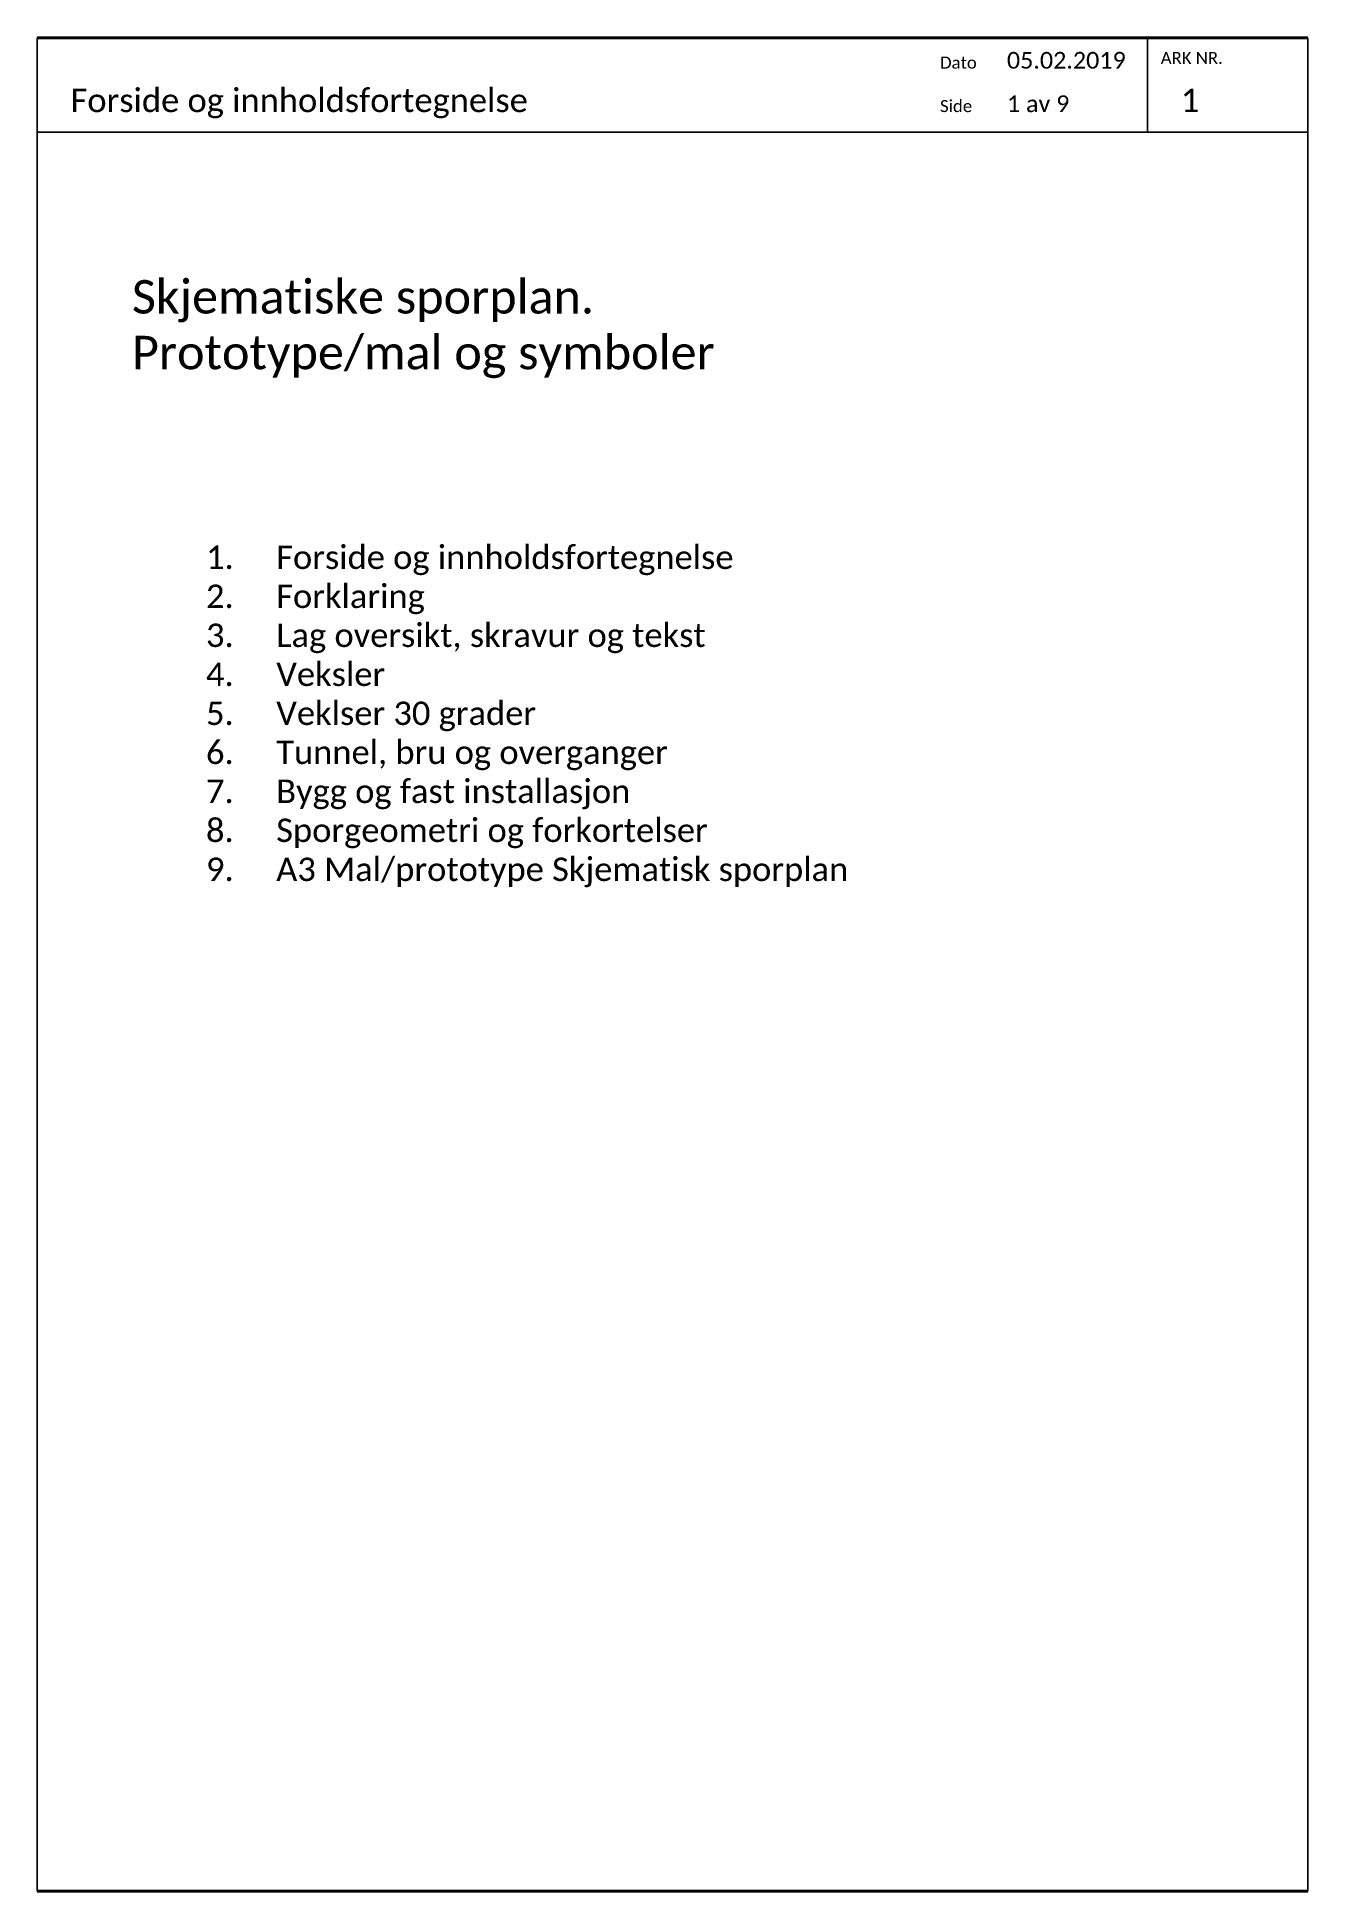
# Paper-space layout '1 Forside' of a CAD drawing. Header units: millimetres. Extents: x -10 to 180, y 0 to 277.
# The model-space entities are those that its viewports show. They can reach past a viewport. Long polylines and large blocks are cut down to what shows.
import ezdxf

# ---------------------------------------------------------------- set-up
doc = ezdxf.new("R2010")
doc.units = ezdxf.units.MM
doc.header["$MEASUREMENT"] = 0
for name, color, linetype in [('RAMME', 5, 'Continuous'), ('RAMME SYMBOLER', 4, 'Continuous'), ('RAMME TEKST', 7, 'Continuous')]:
    doc.layers.add(name, color=color, linetype=linetype)
doc.styles.add('Arial', font='')
doc.styles.add('Calibri', font='calibri.ttf')
doc.styles.get('Arial').set_extended_font_data('Arial', bold=True)

msp = doc.modelspace()

# ---------------------------------------------------------------- linework, layer by layer
at = {"layer": 'RAMME'}
msp.add_lwpolyline([(-510, 891), (-700, 891), (-700, 614), (-510, 614)], close=True, dxfattribs=at)
msp.add_lwpolyline([(-700, 877), (-510, 877)], dxfattribs=at)
at = {"layer": 'RAMME SYMBOLER'}
msp.add_line((-534, 877), (-534, 891), dxfattribs=at)

# ---------------------------------------------------------------- texts
at = {"layer": 'RAMME TEKST', "linetype": 'ByBlock', "style": 'Calibri'}
for s, height, p in [('Dato', 1.8, (-565, 886.5)), ('05.02.2019', 2.5, (-555, 886.5)), ('ARK NR.', 1.8, (-532, 887.2)), ('Forside og innholdsfortegnelse', 3.5, (-695, 880)), ('1 av 9', 2.5, (-555, 880)), ('1', 3.5, (-529, 880)), ('Side', 1.8, (-565, 880))]:
    msp.add_text(s, height=height, dxfattribs=at).set_placement(p)
at = {"layer": 'RAMME TEKST', "linetype": 'ByBlock', "insert": (-685.82, 854.87), "char_height": 5, "attachment_point": 1, "style": 'Arial'}
msp.add_mtext_dynamic_manual_height_columns('{\\fCalibri|b0|i0|c0|p34;Skjematiske sporplan.\\PPrototype/mal og symboler\\H1.95435x; }', width=150, gutter_width=12.5, heights=[0], dxfattribs=at)
at = {"layer": 'RAMME TEKST', "insert": (-680, 821), "char_height": 3.5, "attachment_point": 1, "style": 'Calibri'}
msp.add_mtext_dynamic_manual_height_columns('\\P\\pi-10.5,l15.75,t15.75;1.^IForside og innholdsfortegnelse{\\H1.67692x; }\\P2.^IForklaring{\\H1.46513x; }\\P3.^ILag oversikt, skravur og tekst{\\H1.53438x; }\\P4.^IVeksler {\\H1.5113x; }\\P5.^IVeklser 30 grader{\\H1.51899x; }\\P6.^ITunnel, bru og overganger {\\H1.51643x; }\\P7.^IBygg og fast installasjon{\\H1.52267x; }\\P8.^ISporgeometri og forkortelser{\\H1.52193x; }\\P9.^IA3 Mal/prototype Skjematisk sporplan{\\H1.57602x; }', width=150, gutter_width=12.5, heights=[0], dxfattribs=at)

psp = doc.layouts.new('1 Forside')

# ---------------------------------------------------------------- viewports
at = {"layer": 'RAMME'}
psp.add_viewport(center=(85, 138.71), size=(190, 277.428), view_center_point=(-605, 752.5), view_height=277.428, dxfattribs=at)

doc.saveas('drawing.dxf')
